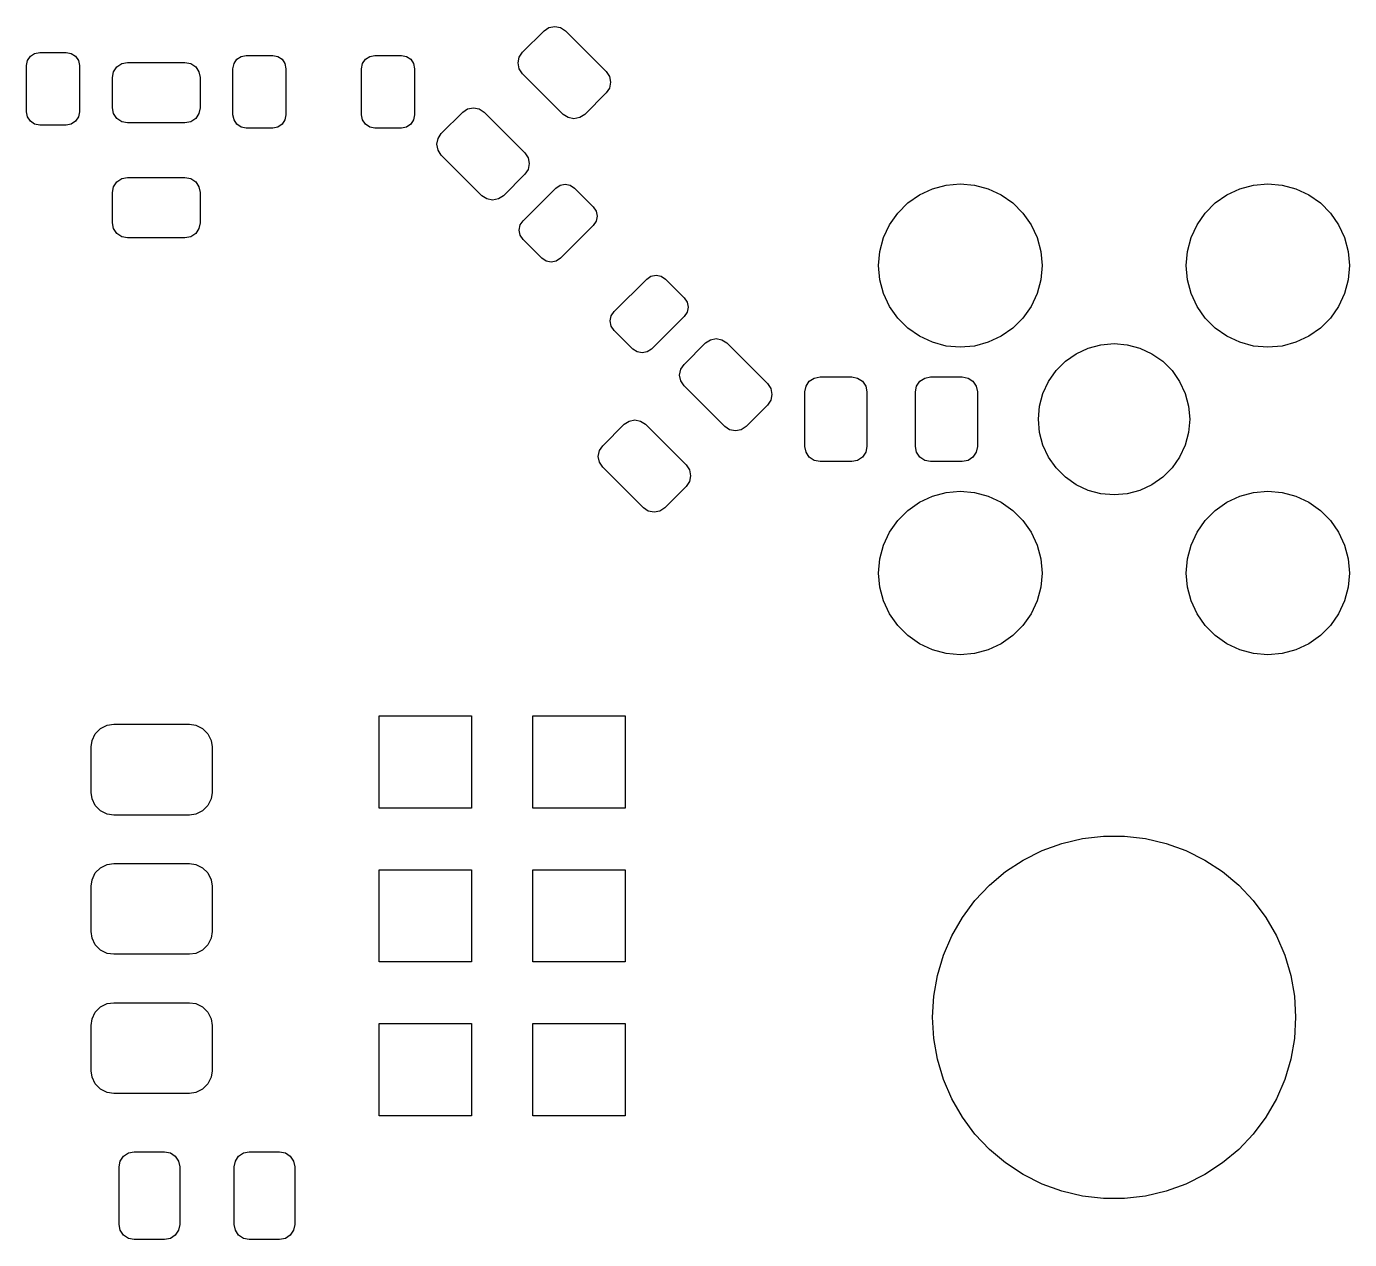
# Model space of a CAD drawing. Extents: x 0.28 to 2.15, y 0.26 to 1.76.
# Drawn here: x 1.293 to 2.153, y 0.255 to 1.044 of the extents above; entities that cross this region are included whole.
import ezdxf

# ---------------------------------------------------------------- set-up
doc = ezdxf.new("R2010")
doc.units = 0
doc.header["$MEASUREMENT"] = 0
doc.layers.add('BLACK', color=7, linetype='CONTINUOUS')

msp = doc.modelspace()

# ---------------------------------------------------------------- linework, layer by layer
at = {"layer": 'BLACK', "linetype": 'CONTINUOUS'}
for p, q in [((1.6153, 1.02767), (1.62922, 1.04159)), ((1.62922, 1.04159), (1.63242, 1.04372)), ((1.63242, 1.04372), (1.63618, 1.04447)), ((1.63618, 1.04447), (1.63995, 1.04372)), ((1.63995, 1.04372), (1.64314, 1.04159)), ((1.64314, 1.04159), (1.66959, 1.01514)), ((1.29326, 1.02231), (1.29513, 1.0251)), ((1.29513, 1.0251), (1.29792, 1.02697)), ((1.29792, 1.02697), (1.30122, 1.02762)), ((1.30122, 1.02762), (1.31844, 1.02762)), ((1.31844, 1.02762), (1.32174, 1.02697)), ((1.32174, 1.02697), (1.32453, 1.0251)), ((1.32453, 1.0251), (1.3264, 1.02231)), ((1.42947, 1.0231), (1.43226, 1.02497)), ((1.43226, 1.02497), (1.43556, 1.02562)), ((1.43556, 1.02562), (1.45278, 1.02562)), ((1.45278, 1.02562), (1.45608, 1.02497)), ((1.45608, 1.02497), (1.45887, 1.0231)), ((1.51313, 1.0231), (1.51592, 1.02497)), ((1.51592, 1.02497), (1.51922, 1.02562)), ((1.51922, 1.02562), (1.53644, 1.02562)), ((1.53644, 1.02562), (1.53974, 1.02497)), ((1.53974, 1.02497), (1.54253, 1.0231)), ((1.61242, 1.02071), (1.61317, 1.02448)), ((1.61317, 1.02448), (1.6153, 1.02767)), ((1.29261, 1.01901), (1.29326, 1.02231)), ((1.29261, 0.98899), (1.29261, 1.01901)), ((1.3264, 1.02231), (1.32706, 1.01901)), ((1.32706, 1.01901), (1.32706, 0.98899)), ((1.34921, 1.01501), (1.35134, 1.0182)), ((1.35134, 1.0182), (1.35453, 1.02034)), ((1.35453, 1.02034), (1.3583, 1.02109)), ((1.3583, 1.02109), (1.3957, 1.02109)), ((1.3957, 1.02109), (1.39947, 1.02034)), ((1.39947, 1.02034), (1.40266, 1.0182)), ((1.40266, 1.0182), (1.40479, 1.01501)), ((1.42694, 1.01701), (1.4276, 1.02031)), ((1.42694, 0.98699), (1.42694, 1.01701)), ((1.4276, 1.02031), (1.42947, 1.0231)), ((1.45887, 1.0231), (1.46074, 1.02031)), ((1.46074, 1.02031), (1.46139, 1.01701)), ((1.46139, 1.01701), (1.46139, 0.98699)), ((1.51061, 1.01701), (1.51126, 1.02031)), ((1.51061, 0.98699), (1.51061, 1.01701)), ((1.51126, 1.02031), (1.51313, 1.0231)), ((1.54253, 1.0231), (1.5444, 1.02031)), ((1.5444, 1.02031), (1.54506, 1.01701)), ((1.54506, 1.01701), (1.54506, 0.98699)), ((1.61317, 1.01694), (1.61242, 1.02071)), ((1.6153, 1.01375), (1.61317, 1.01694)), ((1.34846, 1.01124), (1.34921, 1.01501)), ((1.34846, 0.99156), (1.34846, 1.01124)), ((1.40479, 1.01501), (1.40554, 1.01124)), ((1.40554, 1.01124), (1.40554, 0.99156)), ((1.64175, 0.9873), (1.6153, 1.01375)), ((1.66959, 1.01514), (1.67172, 1.01195)), ((1.67172, 1.01195), (1.67247, 1.00818)), ((1.67247, 1.00818), (1.67172, 1.00442)), ((1.66959, 1.00122), (1.65567, 0.9873)), ((1.67172, 1.00442), (1.66959, 1.00122)), ((1.34921, 0.98779), (1.34846, 0.99156)), ((1.40554, 0.99156), (1.40479, 0.98779)), ((1.57633, 0.9887), (1.57952, 0.99083)), ((1.57952, 0.99083), (1.58329, 0.99158)), ((1.58329, 0.99158), (1.58706, 0.99083)), ((1.58706, 0.99083), (1.59025, 0.9887)), ((1.29326, 0.98569), (1.29261, 0.98899)), ((1.29513, 0.9829), (1.29326, 0.98569)), ((1.29792, 0.98103), (1.29513, 0.9829)), ((1.30122, 0.98038), (1.29792, 0.98103)), ((1.32174, 0.98103), (1.31844, 0.98038)), ((1.32453, 0.9829), (1.32174, 0.98103)), ((1.3264, 0.98569), (1.32453, 0.9829)), ((1.32706, 0.98899), (1.3264, 0.98569)), ((1.35134, 0.9846), (1.34921, 0.98779)), ((1.35453, 0.98247), (1.35134, 0.9846)), ((1.3583, 0.98172), (1.35453, 0.98247)), ((1.3957, 0.98172), (1.3583, 0.98172)), ((1.39947, 0.98247), (1.3957, 0.98172)), ((1.40266, 0.9846), (1.39947, 0.98247)), ((1.40479, 0.98779), (1.40266, 0.9846)), ((1.4276, 0.98369), (1.42694, 0.98699)), ((1.42947, 0.9809), (1.4276, 0.98369)), ((1.46074, 0.98369), (1.45887, 0.9809)), ((1.46139, 0.98699), (1.46074, 0.98369)), ((1.51126, 0.98369), (1.51061, 0.98699)), ((1.51313, 0.9809), (1.51126, 0.98369)), ((1.5444, 0.98369), (1.54253, 0.9809)), ((1.54506, 0.98699), (1.5444, 0.98369)), ((1.56241, 0.97478), (1.57633, 0.9887)), ((1.59025, 0.9887), (1.6167, 0.96225)), ((1.64494, 0.98517), (1.64175, 0.9873)), ((1.64871, 0.98442), (1.64494, 0.98517)), ((1.65248, 0.98517), (1.64871, 0.98442)), ((1.65567, 0.9873), (1.65248, 0.98517)), ((1.31844, 0.98038), (1.30122, 0.98038)), ((1.43226, 0.97903), (1.42947, 0.9809)), ((1.43556, 0.97838), (1.43226, 0.97903)), ((1.45278, 0.97838), (1.43556, 0.97838)), ((1.45608, 0.97903), (1.45278, 0.97838)), ((1.45887, 0.9809), (1.45608, 0.97903)), ((1.51592, 0.97903), (1.51313, 0.9809)), ((1.51922, 0.97838), (1.51592, 0.97903)), ((1.53644, 0.97838), (1.51922, 0.97838)), ((1.53974, 0.97903), (1.53644, 0.97838)), ((1.54253, 0.9809), (1.53974, 0.97903)), ((1.56028, 0.97158), (1.56241, 0.97478)), ((1.55953, 0.96782), (1.56028, 0.97158)), ((1.56028, 0.96405), (1.55953, 0.96782)), ((1.56241, 0.96086), (1.56028, 0.96405)), ((1.58886, 0.93441), (1.56241, 0.96086)), ((1.6167, 0.96225), (1.61883, 0.95906)), ((1.61883, 0.95906), (1.61958, 0.95529)), ((1.61958, 0.95529), (1.61883, 0.95152)), ((1.6167, 0.94833), (1.60278, 0.93441)), ((1.61883, 0.95152), (1.6167, 0.94833)), ((1.34846, 0.93644), (1.34921, 0.94021)), ((1.34921, 0.94021), (1.35134, 0.9434)), ((1.35134, 0.9434), (1.35453, 0.94553)), ((1.35453, 0.94553), (1.3583, 0.94628)), ((1.3583, 0.94628), (1.3957, 0.94628)), ((1.3957, 0.94628), (1.39947, 0.94553)), ((1.39947, 0.94553), (1.40266, 0.9434)), ((1.40266, 0.9434), (1.40479, 0.94021)), ((1.40479, 0.94021), (1.40554, 0.93644)), ((1.61563, 0.91814), (1.63686, 0.93937)), ((1.63686, 0.93937), (1.63965, 0.94124)), ((1.63965, 0.94124), (1.64295, 0.94189)), ((1.64295, 0.94189), (1.64624, 0.94124)), ((1.64624, 0.94124), (1.64903, 0.93937)), ((1.64903, 0.93937), (1.66121, 0.92719)), ((1.87343, 0.935), (1.88182, 0.93892)), ((1.88182, 0.93892), (1.89077, 0.94132)), ((1.89077, 0.94132), (1.9, 0.94212)), ((1.9, 0.94212), (1.90923, 0.94132)), ((1.90923, 0.94132), (1.91818, 0.93892)), ((1.91818, 0.93892), (1.92657, 0.935)), ((2.07343, 0.935), (2.08182, 0.93892)), ((2.08182, 0.93892), (2.09077, 0.94132)), ((2.09077, 0.94132), (2.1, 0.94212)), ((2.1, 0.94212), (2.10923, 0.94132)), ((2.10923, 0.94132), (2.11818, 0.93892)), ((2.11818, 0.93892), (2.12657, 0.935)), ((1.34846, 0.91676), (1.34846, 0.93644)), ((1.40554, 0.93644), (1.40554, 0.91676)), ((1.59205, 0.93228), (1.58886, 0.93441)), ((1.59582, 0.93153), (1.59205, 0.93228)), ((1.59958, 0.93228), (1.59582, 0.93153)), ((1.60278, 0.93441), (1.59958, 0.93228)), ((1.85929, 0.92314), (1.86584, 0.92969)), ((1.86584, 0.92969), (1.87343, 0.935)), ((1.92657, 0.935), (1.93416, 0.92969)), ((1.93416, 0.92969), (1.94071, 0.92314)), ((2.05929, 0.92314), (2.06584, 0.92969)), ((2.06584, 0.92969), (2.07343, 0.935)), ((2.12657, 0.935), (2.13416, 0.92969)), ((2.13416, 0.92969), (2.14071, 0.92314)), ((1.66121, 0.92719), (1.66308, 0.9244)), ((1.66308, 0.9244), (1.66374, 0.9211)), ((1.66374, 0.9211), (1.66308, 0.91781)), ((1.85397, 0.91555), (1.85929, 0.92314)), ((1.94071, 0.92314), (1.94603, 0.91555)), ((2.05397, 0.91555), (2.05929, 0.92314)), ((2.14071, 0.92314), (2.14603, 0.91555)), ((1.34921, 0.91299), (1.34846, 0.91676)), ((1.35134, 0.9098), (1.34921, 0.91299)), ((1.40479, 0.91299), (1.40266, 0.9098)), ((1.40554, 0.91676), (1.40479, 0.91299)), ((1.61311, 0.91205), (1.61376, 0.91535)), ((1.61376, 0.91535), (1.61563, 0.91814)), ((1.66121, 0.91501), (1.63999, 0.89379)), ((1.66308, 0.91781), (1.66121, 0.91501)), ((1.85006, 0.90715), (1.85397, 0.91555)), ((1.94603, 0.91555), (1.94994, 0.90715)), ((2.05006, 0.90715), (2.05397, 0.91555)), ((2.14603, 0.91555), (2.14994, 0.90715)), ((1.35453, 0.90766), (1.35134, 0.9098)), ((1.3583, 0.90691), (1.35453, 0.90766)), ((1.3957, 0.90691), (1.3583, 0.90691)), ((1.39947, 0.90766), (1.3957, 0.90691)), ((1.40266, 0.9098), (1.39947, 0.90766)), ((1.61376, 0.90876), (1.61311, 0.91205)), ((1.61563, 0.90597), (1.61376, 0.90876)), ((1.62781, 0.89379), (1.61563, 0.90597)), ((1.84766, 0.8982), (1.85006, 0.90715)), ((1.94994, 0.90715), (1.95234, 0.8982)), ((2.04766, 0.8982), (2.05006, 0.90715)), ((2.14994, 0.90715), (2.15234, 0.8982)), ((1.84685, 0.88897), (1.84766, 0.8982)), ((1.95234, 0.8982), (1.95315, 0.88897)), ((2.04685, 0.88897), (2.04766, 0.8982)), ((2.15234, 0.8982), (2.15315, 0.88897)), ((1.6306, 0.89192), (1.62781, 0.89379)), ((1.6339, 0.89126), (1.6306, 0.89192)), ((1.63719, 0.89192), (1.6339, 0.89126)), ((1.63999, 0.89379), (1.63719, 0.89192)), ((1.84766, 0.87974), (1.84685, 0.88897)), ((1.95315, 0.88897), (1.95234, 0.87974)), ((2.04766, 0.87974), (2.04685, 0.88897)), ((2.15315, 0.88897), (2.15234, 0.87974)), ((1.67479, 0.85899), (1.69601, 0.88021)), ((1.69601, 0.88021), (1.69881, 0.88208)), ((1.69881, 0.88208), (1.7021, 0.88274)), ((1.7021, 0.88274), (1.7054, 0.88208)), ((1.7054, 0.88208), (1.70819, 0.88021)), ((1.70819, 0.88021), (1.72037, 0.86803)), ((1.85006, 0.87079), (1.84766, 0.87974)), ((1.95234, 0.87974), (1.94994, 0.87079)), ((2.05006, 0.87079), (2.04766, 0.87974)), ((2.15234, 0.87974), (2.14994, 0.87079)), ((1.85397, 0.8624), (1.85006, 0.87079)), ((1.94994, 0.87079), (1.94603, 0.8624)), ((2.05397, 0.8624), (2.05006, 0.87079)), ((2.14994, 0.87079), (2.14603, 0.8624)), ((1.72037, 0.86803), (1.72224, 0.86524)), ((1.72224, 0.86524), (1.72289, 0.86195)), ((1.72289, 0.86195), (1.72224, 0.85865)), ((1.85929, 0.85481), (1.85397, 0.8624)), ((1.94603, 0.8624), (1.94071, 0.85481)), ((2.05929, 0.85481), (2.05397, 0.8624)), ((2.14603, 0.8624), (2.14071, 0.85481)), ((1.67226, 0.8529), (1.67292, 0.85619)), ((1.67292, 0.8496), (1.67226, 0.8529)), ((1.67292, 0.85619), (1.67479, 0.85899)), ((1.72037, 0.85586), (1.69914, 0.83463)), ((1.72224, 0.85865), (1.72037, 0.85586)), ((1.86584, 0.84826), (1.85929, 0.85481)), ((1.94071, 0.85481), (1.93416, 0.84826)), ((2.06584, 0.84826), (2.05929, 0.85481)), ((2.14071, 0.85481), (2.13416, 0.84826)), ((1.67479, 0.84681), (1.67292, 0.8496)), ((1.68697, 0.83463), (1.67479, 0.84681)), ((1.87343, 0.84294), (1.86584, 0.84826)), ((1.93416, 0.84826), (1.92657, 0.84294)), ((2.07343, 0.84294), (2.06584, 0.84826)), ((2.13416, 0.84826), (2.12657, 0.84294)), ((1.7203, 0.82467), (1.73422, 0.83859)), ((1.73422, 0.83859), (1.73742, 0.84072)), ((1.73742, 0.84072), (1.74118, 0.84147)), ((1.74118, 0.84147), (1.74495, 0.84072)), ((1.74495, 0.84072), (1.74814, 0.83859)), ((1.74814, 0.83859), (1.77459, 0.81214)), ((1.88182, 0.83903), (1.87343, 0.84294)), ((1.89077, 0.83663), (1.88182, 0.83903)), ((1.9, 0.83582), (1.89077, 0.83663)), ((1.90923, 0.83663), (1.9, 0.83582)), ((1.91818, 0.83903), (1.90923, 0.83663)), ((1.92657, 0.84294), (1.91818, 0.83903)), ((1.97539, 0.83159), (1.98317, 0.83522)), ((1.98317, 0.83522), (1.99145, 0.83744)), ((1.99145, 0.83744), (2, 0.83819)), ((2, 0.83819), (2.00855, 0.83744)), ((2.00855, 0.83744), (2.01683, 0.83522)), ((2.01683, 0.83522), (2.02461, 0.83159)), ((2.08182, 0.83903), (2.07343, 0.84294)), ((2.09077, 0.83663), (2.08182, 0.83903)), ((2.1, 0.83582), (2.09077, 0.83663)), ((2.10923, 0.83663), (2.1, 0.83582)), ((2.11818, 0.83903), (2.10923, 0.83663)), ((2.12657, 0.84294), (2.11818, 0.83903)), ((1.68976, 0.83276), (1.68697, 0.83463)), ((1.69305, 0.83211), (1.68976, 0.83276)), ((1.69635, 0.83276), (1.69305, 0.83211)), ((1.69914, 0.83463), (1.69635, 0.83276)), ((1.9623, 0.82061), (1.96837, 0.82667)), ((1.96837, 0.82667), (1.97539, 0.83159)), ((2.02461, 0.83159), (2.03163, 0.82667)), ((2.03163, 0.82667), (2.0377, 0.82061)), ((1.71742, 0.81771), (1.71817, 0.82148)), ((1.71817, 0.81394), (1.71742, 0.81771)), ((1.71817, 0.82148), (1.7203, 0.82467)), ((1.95738, 0.81358), (1.9623, 0.82061)), ((2.0377, 0.82061), (2.04262, 0.81358)), ((1.7203, 0.81075), (1.71817, 0.81394)), ((1.74675, 0.7843), (1.7203, 0.81075)), ((1.77459, 0.81214), (1.77672, 0.80895)), ((1.77672, 0.80895), (1.77747, 0.80518)), ((1.7989, 0.80672), (1.79965, 0.81048)), ((1.79965, 0.81048), (1.80178, 0.81368)), ((1.80178, 0.81368), (1.80497, 0.81581)), ((1.80497, 0.81581), (1.80874, 0.81656)), ((1.80874, 0.81656), (1.82941, 0.81656)), ((1.82941, 0.81656), (1.83318, 0.81581)), ((1.83318, 0.81581), (1.83637, 0.81368)), ((1.83637, 0.81368), (1.8385, 0.81048)), ((1.8385, 0.81048), (1.83925, 0.80672)), ((1.87075, 0.80672), (1.8715, 0.81048)), ((1.8715, 0.81048), (1.87363, 0.81368)), ((1.87363, 0.81368), (1.87682, 0.81581)), ((1.87682, 0.81581), (1.88059, 0.81656)), ((1.88059, 0.81656), (1.90126, 0.81656)), ((1.90126, 0.81656), (1.90503, 0.81581)), ((1.90503, 0.81581), (1.90822, 0.81368)), ((1.90822, 0.81368), (1.91035, 0.81048)), ((1.91035, 0.81048), (1.9111, 0.80672)), ((1.95376, 0.8058), (1.95738, 0.81358)), ((2.04262, 0.81358), (2.04624, 0.8058)), ((1.77672, 0.80142), (1.77459, 0.79822)), ((1.77747, 0.80518), (1.77672, 0.80142)), ((1.7989, 0.77128), (1.7989, 0.80672)), ((1.83925, 0.80672), (1.83925, 0.77128)), ((1.87075, 0.77128), (1.87075, 0.80672)), ((1.9111, 0.80672), (1.9111, 0.77128)), ((1.95154, 0.79752), (1.95376, 0.8058)), ((2.04624, 0.8058), (2.04846, 0.79752)), ((1.77459, 0.79822), (1.76067, 0.7843)), ((1.95079, 0.78897), (1.95154, 0.79752)), ((2.04846, 0.79752), (2.04921, 0.78897)), ((1.66741, 0.77178), (1.68133, 0.7857)), ((1.68133, 0.7857), (1.68452, 0.78783)), ((1.68452, 0.78783), (1.68829, 0.78858)), ((1.68829, 0.78858), (1.69206, 0.78783)), ((1.69206, 0.78783), (1.69525, 0.7857)), ((1.69525, 0.7857), (1.7217, 0.75925)), ((1.74994, 0.78217), (1.74675, 0.7843)), ((1.76067, 0.7843), (1.75748, 0.78217)), ((1.95154, 0.78043), (1.95079, 0.78897)), ((2.04921, 0.78897), (2.04846, 0.78043)), ((1.75371, 0.78142), (1.74994, 0.78217)), ((1.75748, 0.78217), (1.75371, 0.78142)), ((1.95376, 0.77214), (1.95154, 0.78043)), ((2.04846, 0.78043), (2.04624, 0.77214)), ((1.66453, 0.76482), (1.66528, 0.76858)), ((1.66528, 0.76858), (1.66741, 0.77178)), ((1.79965, 0.76752), (1.7989, 0.77128)), ((1.80178, 0.76432), (1.79965, 0.76752)), ((1.8385, 0.76752), (1.83637, 0.76432)), ((1.83925, 0.77128), (1.8385, 0.76752)), ((1.8715, 0.76752), (1.87075, 0.77128)), ((1.87363, 0.76432), (1.8715, 0.76752)), ((1.91035, 0.76752), (1.90822, 0.76432)), ((1.9111, 0.77128), (1.91035, 0.76752)), ((1.95738, 0.76437), (1.95376, 0.77214)), ((2.04624, 0.77214), (2.04262, 0.76437)), ((1.66528, 0.76105), (1.66453, 0.76482)), ((1.66741, 0.75786), (1.66528, 0.76105)), ((1.69386, 0.73141), (1.66741, 0.75786)), ((1.7217, 0.75925), (1.72383, 0.75606)), ((1.80497, 0.76219), (1.80178, 0.76432)), ((1.80874, 0.76144), (1.80497, 0.76219)), ((1.82941, 0.76144), (1.80874, 0.76144)), ((1.83318, 0.76219), (1.82941, 0.76144)), ((1.83637, 0.76432), (1.83318, 0.76219)), ((1.87682, 0.76219), (1.87363, 0.76432)), ((1.88059, 0.76144), (1.87682, 0.76219)), ((1.90126, 0.76144), (1.88059, 0.76144)), ((1.90503, 0.76219), (1.90126, 0.76144)), ((1.90822, 0.76432), (1.90503, 0.76219)), ((1.9623, 0.75734), (1.95738, 0.76437)), ((1.96837, 0.75127), (1.9623, 0.75734)), ((2.0377, 0.75734), (2.03163, 0.75127)), ((2.04262, 0.76437), (2.0377, 0.75734)), ((1.72383, 0.75606), (1.72458, 0.75229)), ((1.72458, 0.75229), (1.72383, 0.74852)), ((1.97539, 0.74635), (1.96837, 0.75127)), ((2.03163, 0.75127), (2.02461, 0.74635)), ((1.7217, 0.74533), (1.70778, 0.73141)), ((1.72383, 0.74852), (1.7217, 0.74533)), ((1.88182, 0.73892), (1.89077, 0.74132)), ((1.89077, 0.74132), (1.9, 0.74212)), ((1.9, 0.74212), (1.90923, 0.74132)), ((1.90923, 0.74132), (1.91818, 0.73892)), ((1.98317, 0.74273), (1.97539, 0.74635)), ((1.99145, 0.74051), (1.98317, 0.74273)), ((2, 0.73976), (1.99145, 0.74051)), ((2.00855, 0.74051), (2, 0.73976)), ((2.01683, 0.74273), (2.00855, 0.74051)), ((2.02461, 0.74635), (2.01683, 0.74273)), ((2.08182, 0.73892), (2.09077, 0.74132)), ((2.09077, 0.74132), (2.1, 0.74212)), ((2.1, 0.74212), (2.10923, 0.74132)), ((2.10923, 0.74132), (2.11818, 0.73892)), ((1.86584, 0.72969), (1.87343, 0.735)), ((1.87343, 0.735), (1.88182, 0.73892)), ((1.91818, 0.73892), (1.92657, 0.735)), ((1.92657, 0.735), (1.93416, 0.72969)), ((2.06584, 0.72969), (2.07343, 0.735)), ((2.07343, 0.735), (2.08182, 0.73892)), ((2.11818, 0.73892), (2.12657, 0.735)), ((2.12657, 0.735), (2.13416, 0.72969)), ((1.69705, 0.72928), (1.69386, 0.73141)), ((1.70082, 0.72853), (1.69705, 0.72928)), ((1.70458, 0.72928), (1.70082, 0.72853)), ((1.70778, 0.73141), (1.70458, 0.72928)), ((1.85397, 0.71555), (1.85929, 0.72314)), ((1.85929, 0.72314), (1.86584, 0.72969)), ((1.93416, 0.72969), (1.94071, 0.72314)), ((1.94071, 0.72314), (1.94603, 0.71555)), ((2.05397, 0.71555), (2.05929, 0.72314)), ((2.05929, 0.72314), (2.06584, 0.72969)), ((2.13416, 0.72969), (2.14071, 0.72314)), ((2.14071, 0.72314), (2.14603, 0.71555)), ((1.85006, 0.70715), (1.85397, 0.71555)), ((1.94603, 0.71555), (1.94994, 0.70715)), ((2.05006, 0.70715), (2.05397, 0.71555)), ((2.14603, 0.71555), (2.14994, 0.70715)), ((1.84766, 0.6982), (1.85006, 0.70715)), ((1.94994, 0.70715), (1.95234, 0.6982)), ((2.04766, 0.6982), (2.05006, 0.70715)), ((2.14994, 0.70715), (2.15234, 0.6982)), ((1.84685, 0.68897), (1.84766, 0.6982)), ((1.95234, 0.6982), (1.95315, 0.68897)), ((2.04685, 0.68897), (2.04766, 0.6982)), ((2.15234, 0.6982), (2.15315, 0.68897)), ((1.84766, 0.67974), (1.84685, 0.68897)), ((1.95315, 0.68897), (1.95234, 0.67974)), ((2.04766, 0.67974), (2.04685, 0.68897)), ((2.15315, 0.68897), (2.15234, 0.67974)), ((1.85006, 0.67079), (1.84766, 0.67974)), ((1.95234, 0.67974), (1.94994, 0.67079)), ((2.05006, 0.67079), (2.04766, 0.67974)), ((2.15234, 0.67974), (2.14994, 0.67079)), ((1.85397, 0.6624), (1.85006, 0.67079)), ((1.94994, 0.67079), (1.94603, 0.6624)), ((2.05397, 0.6624), (2.05006, 0.67079)), ((2.14994, 0.67079), (2.14603, 0.6624)), ((1.85929, 0.65481), (1.85397, 0.6624)), ((1.86584, 0.64826), (1.85929, 0.65481)), ((1.94071, 0.65481), (1.93416, 0.64826)), ((1.94603, 0.6624), (1.94071, 0.65481)), ((2.05929, 0.65481), (2.05397, 0.6624)), ((2.06584, 0.64826), (2.05929, 0.65481)), ((2.14071, 0.65481), (2.13416, 0.64826)), ((2.14603, 0.6624), (2.14071, 0.65481)), ((1.87343, 0.64294), (1.86584, 0.64826)), ((1.93416, 0.64826), (1.92657, 0.64294)), ((2.07343, 0.64294), (2.06584, 0.64826)), ((2.13416, 0.64826), (2.12657, 0.64294)), ((1.88182, 0.63903), (1.87343, 0.64294)), ((1.89077, 0.63663), (1.88182, 0.63903)), ((1.91818, 0.63903), (1.90923, 0.63663)), ((1.92657, 0.64294), (1.91818, 0.63903)), ((2.08182, 0.63903), (2.07343, 0.64294)), ((2.09077, 0.63663), (2.08182, 0.63903)), ((2.11818, 0.63903), (2.10923, 0.63663)), ((2.12657, 0.64294), (2.11818, 0.63903)), ((1.9, 0.63582), (1.89077, 0.63663)), ((1.90923, 0.63663), (1.9, 0.63582)), ((2.1, 0.63582), (2.09077, 0.63663)), ((2.10923, 0.63663), (2.1, 0.63582)), ((1.522, 0.536), (1.522, 0.596)), ((1.522, 0.596), (1.582, 0.596)), ((1.582, 0.596), (1.582, 0.536)), ((1.622, 0.536), (1.622, 0.596)), ((1.622, 0.596), (1.682, 0.596)), ((1.682, 0.596), (1.682, 0.536)), ((1.33739, 0.58442), (1.34083, 0.58785)), ((1.34083, 0.58785), (1.3452, 0.58999)), ((1.3452, 0.58999), (1.34941, 0.5906)), ((1.34941, 0.5906), (1.39862, 0.5906)), ((1.39862, 0.5906), (1.40283, 0.58999)), ((1.40283, 0.58999), (1.4072, 0.58785)), ((1.4072, 0.58785), (1.41064, 0.58442)), ((1.33465, 0.57584), (1.33526, 0.58005)), ((1.33526, 0.58005), (1.33739, 0.58442)), ((1.41064, 0.58442), (1.41277, 0.58005)), ((1.41277, 0.58005), (1.41339, 0.57584)), ((1.33465, 0.54631), (1.33465, 0.57584)), ((1.41339, 0.57584), (1.41339, 0.54631)), ((1.33526, 0.5421), (1.33465, 0.54631)), ((1.41339, 0.54631), (1.41277, 0.5421)), ((1.33739, 0.53773), (1.33526, 0.5421)), ((1.34083, 0.5343), (1.33739, 0.53773)), ((1.3452, 0.53216), (1.34083, 0.5343)), ((1.4072, 0.5343), (1.40283, 0.53216)), ((1.41064, 0.53773), (1.4072, 0.5343)), ((1.41277, 0.5421), (1.41064, 0.53773)), ((1.582, 0.536), (1.522, 0.536)), ((1.682, 0.536), (1.622, 0.536)), ((1.34941, 0.53155), (1.3452, 0.53216)), ((1.39862, 0.53155), (1.34941, 0.53155)), ((1.40283, 0.53216), (1.39862, 0.53155)), ((1.97949, 0.51632), (1.99313, 0.51791)), ((1.99313, 0.51791), (2.00687, 0.51791)), ((2.00687, 0.51791), (2.02051, 0.51632)), ((1.94094, 0.50229), (1.95322, 0.50845)), ((1.95322, 0.50845), (1.96613, 0.51315)), ((1.96613, 0.51315), (1.97949, 0.51632)), ((2.02051, 0.51632), (2.03387, 0.51315)), ((2.03387, 0.51315), (2.04678, 0.50845)), ((2.04678, 0.50845), (2.05906, 0.50229)), ((1.34083, 0.4973), (1.3452, 0.49944)), ((1.3452, 0.49944), (1.34941, 0.50005)), ((1.34941, 0.50005), (1.39862, 0.50005)), ((1.39862, 0.50005), (1.40283, 0.49944)), ((1.40283, 0.49944), (1.4072, 0.4973)), ((1.92947, 0.49474), (1.94094, 0.50229)), ((2.05906, 0.50229), (2.07053, 0.49474)), ((1.33526, 0.4895), (1.33739, 0.49387)), ((1.33739, 0.49387), (1.34083, 0.4973)), ((1.4072, 0.4973), (1.41064, 0.49387)), ((1.41064, 0.49387), (1.41277, 0.4895)), ((1.522, 0.436), (1.522, 0.496)), ((1.522, 0.496), (1.582, 0.496)), ((1.582, 0.496), (1.582, 0.436)), ((1.622, 0.436), (1.622, 0.496)), ((1.622, 0.496), (1.682, 0.496)), ((1.682, 0.496), (1.682, 0.436)), ((1.91895, 0.48591), (1.92947, 0.49474)), ((2.07053, 0.49474), (2.08105, 0.48591)), ((1.33465, 0.48529), (1.33526, 0.4895)), ((1.33465, 0.45576), (1.33465, 0.48529)), ((1.41277, 0.4895), (1.41339, 0.48529)), ((1.41339, 0.48529), (1.41339, 0.45576)), ((1.90952, 0.47592), (1.91895, 0.48591)), ((2.08105, 0.48591), (2.09048, 0.47592)), ((1.90132, 0.4649), (1.90952, 0.47592)), ((2.09048, 0.47592), (2.09868, 0.4649)), ((1.89445, 0.45301), (1.90132, 0.4649)), ((2.09868, 0.4649), (2.10555, 0.45301)), ((1.33526, 0.45155), (1.33465, 0.45576)), ((1.33739, 0.44718), (1.33526, 0.45155)), ((1.41277, 0.45155), (1.41064, 0.44718)), ((1.41339, 0.45576), (1.41277, 0.45155)), ((1.88901, 0.4404), (1.89445, 0.45301)), ((2.10555, 0.45301), (2.11099, 0.4404)), ((1.34083, 0.44374), (1.33739, 0.44718)), ((1.3452, 0.44161), (1.34083, 0.44374)), ((1.34941, 0.441), (1.3452, 0.44161)), ((1.39862, 0.441), (1.34941, 0.441)), ((1.40283, 0.44161), (1.39862, 0.441)), ((1.4072, 0.44374), (1.40283, 0.44161)), ((1.41064, 0.44718), (1.4072, 0.44374)), ((1.88507, 0.42724), (1.88901, 0.4404)), ((2.11099, 0.4404), (2.11493, 0.42724)), ((1.582, 0.436), (1.522, 0.436)), ((1.682, 0.436), (1.622, 0.436)), ((1.88269, 0.41371), (1.88507, 0.42724)), ((2.11493, 0.42724), (2.11731, 0.41371)), ((1.88189, 0.4), (1.88269, 0.41371)), ((2.11731, 0.41371), (2.11811, 0.4)), ((1.33739, 0.40332), (1.34083, 0.40675)), ((1.34083, 0.40675), (1.3452, 0.40889)), ((1.3452, 0.40889), (1.34941, 0.4095)), ((1.34941, 0.4095), (1.39862, 0.4095)), ((1.39862, 0.4095), (1.40283, 0.40889)), ((1.40283, 0.40889), (1.4072, 0.40675)), ((1.4072, 0.40675), (1.41064, 0.40332)), ((1.33465, 0.39474), (1.33526, 0.39895)), ((1.33526, 0.39895), (1.33739, 0.40332)), ((1.41064, 0.40332), (1.41277, 0.39895)), ((1.41277, 0.39895), (1.41339, 0.39474)), ((1.522, 0.336), (1.522, 0.396)), ((1.522, 0.396), (1.582, 0.396)), ((1.582, 0.396), (1.582, 0.336)), ((1.622, 0.336), (1.622, 0.396)), ((1.622, 0.396), (1.682, 0.396)), ((1.682, 0.396), (1.682, 0.336)), ((1.88269, 0.38629), (1.88189, 0.4)), ((2.11811, 0.4), (2.11731, 0.38629)), ((1.33465, 0.36521), (1.33465, 0.39474)), ((1.41339, 0.39474), (1.41339, 0.36521)), ((1.88507, 0.37276), (1.88269, 0.38629)), ((2.11731, 0.38629), (2.11493, 0.37276)), ((1.88901, 0.3596), (1.88507, 0.37276)), ((2.11493, 0.37276), (2.11099, 0.3596)), ((1.33526, 0.361), (1.33465, 0.36521)), ((1.41339, 0.36521), (1.41277, 0.361)), ((1.33739, 0.35663), (1.33526, 0.361)), ((1.34083, 0.35319), (1.33739, 0.35663)), ((1.3452, 0.35106), (1.34083, 0.35319)), ((1.4072, 0.35319), (1.40283, 0.35106)), ((1.41064, 0.35663), (1.4072, 0.35319)), ((1.41277, 0.361), (1.41064, 0.35663)), ((1.89445, 0.34699), (1.88901, 0.3596)), ((2.11099, 0.3596), (2.10555, 0.34699)), ((1.34941, 0.35044), (1.3452, 0.35106)), ((1.39862, 0.35044), (1.34941, 0.35044)), ((1.40283, 0.35106), (1.39862, 0.35044)), ((1.90132, 0.3351), (1.89445, 0.34699)), ((2.10555, 0.34699), (2.09868, 0.3351)), ((1.582, 0.336), (1.522, 0.336)), ((1.682, 0.336), (1.622, 0.336)), ((1.90952, 0.32408), (1.90132, 0.3351)), ((2.09868, 0.3351), (2.09048, 0.32408)), ((1.91895, 0.31409), (1.90952, 0.32408)), ((2.09048, 0.32408), (2.08105, 0.31409)), ((1.3558, 0.30966), (1.35899, 0.31179)), ((1.35899, 0.31179), (1.36276, 0.31254)), ((1.36276, 0.31254), (1.38244, 0.31254)), ((1.38244, 0.31254), (1.38621, 0.31179)), ((1.38621, 0.31179), (1.3894, 0.30966)), ((1.4306, 0.30966), (1.43379, 0.31179)), ((1.43379, 0.31179), (1.43756, 0.31254)), ((1.43756, 0.31254), (1.45724, 0.31254)), ((1.45724, 0.31254), (1.46101, 0.31179)), ((1.46101, 0.31179), (1.4642, 0.30966)), ((1.92947, 0.30526), (1.91895, 0.31409)), ((2.08105, 0.31409), (2.07053, 0.30526)), ((1.35291, 0.3027), (1.35366, 0.30647)), ((1.35291, 0.2653), (1.35291, 0.3027)), ((1.35366, 0.30647), (1.3558, 0.30966)), ((1.3894, 0.30966), (1.39153, 0.30647)), ((1.39153, 0.30647), (1.39228, 0.3027)), ((1.39228, 0.3027), (1.39228, 0.2653)), ((1.42772, 0.3027), (1.42847, 0.30647)), ((1.42772, 0.2653), (1.42772, 0.3027)), ((1.42847, 0.30647), (1.4306, 0.30966)), ((1.4642, 0.30966), (1.46634, 0.30647)), ((1.46634, 0.30647), (1.46709, 0.3027)), ((1.46709, 0.3027), (1.46709, 0.2653)), ((1.94094, 0.29771), (1.92947, 0.30526)), ((2.07053, 0.30526), (2.05906, 0.29771)), ((1.95322, 0.29155), (1.94094, 0.29771)), ((2.05906, 0.29771), (2.04678, 0.29155)), ((1.96613, 0.28685), (1.95322, 0.29155)), ((1.97949, 0.28368), (1.96613, 0.28685)), ((2.03387, 0.28685), (2.02051, 0.28368)), ((2.04678, 0.29155), (2.03387, 0.28685)), ((1.99313, 0.28209), (1.97949, 0.28368)), ((2.00687, 0.28209), (1.99313, 0.28209)), ((2.02051, 0.28368), (2.00687, 0.28209)), ((1.35366, 0.26153), (1.35291, 0.2653)), ((1.3558, 0.25834), (1.35366, 0.26153)), ((1.35899, 0.25621), (1.3558, 0.25834)), ((1.3894, 0.25834), (1.38621, 0.25621)), ((1.39153, 0.26153), (1.3894, 0.25834)), ((1.39228, 0.2653), (1.39153, 0.26153)), ((1.42847, 0.26153), (1.42772, 0.2653)), ((1.4306, 0.25834), (1.42847, 0.26153)), ((1.43379, 0.25621), (1.4306, 0.25834)), ((1.4642, 0.25834), (1.46101, 0.25621)), ((1.46634, 0.26153), (1.4642, 0.25834)), ((1.46709, 0.2653), (1.46634, 0.26153)), ((1.36276, 0.25546), (1.35899, 0.25621)), ((1.38244, 0.25546), (1.36276, 0.25546)), ((1.38621, 0.25621), (1.38244, 0.25546)), ((1.43756, 0.25546), (1.43379, 0.25621)), ((1.45724, 0.25546), (1.43756, 0.25546)), ((1.46101, 0.25621), (1.45724, 0.25546))]:
    msp.add_line(p, q, dxfattribs=at)

doc.saveas('drawing.dxf')
